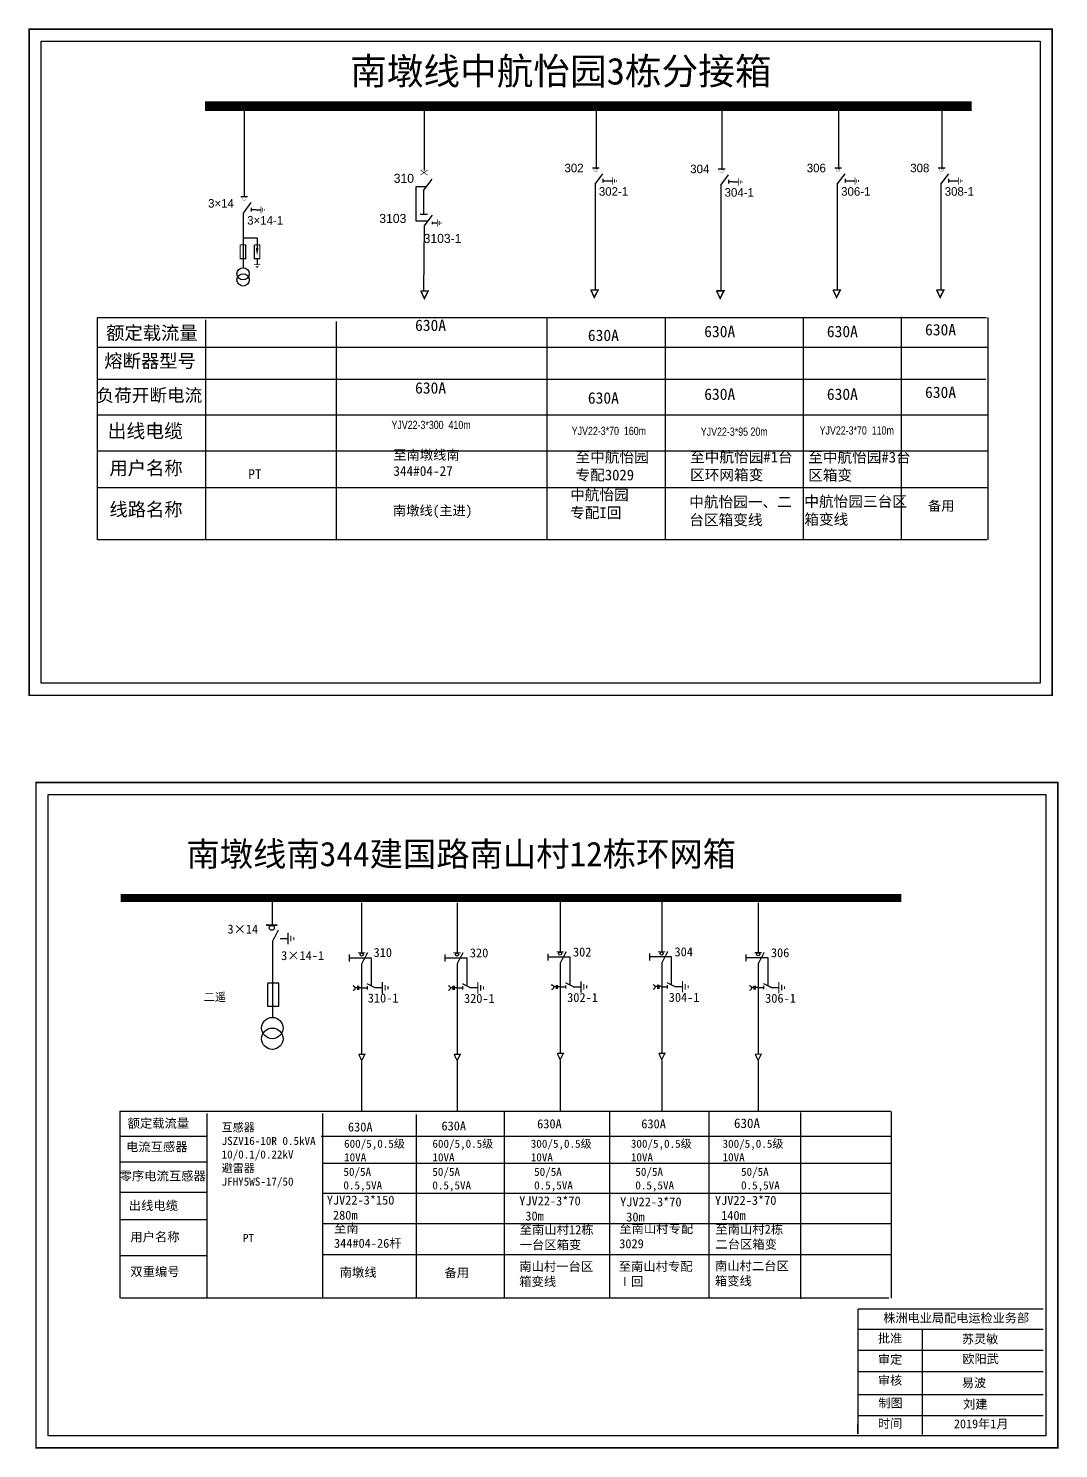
# Model space of a CAD drawing. Extents: x -98 to 307, y -196 to -22.
# Drawn here: x -98.2 to 28.3, y -196 to -21.7 of the extents above; entities that cross this region are included whole.
import ezdxf

# ---------------------------------------------------------------- set-up
doc = ezdxf.new("R2010")
doc.units = 0
doc.header["$LTSCALE"] = 0.774411
doc.linetypes.add('ACAD_ISO02W100', pattern=[15, 12, -3])
doc.linetypes.add('CENTER', pattern=[50.8, 31.75, -6.35, 6.35, -6.35])
doc.layers.get('0').update_dxf_attribs({"linetype": 'CONTINUOUS'})
doc.layers.add('2', color=7, linetype='CONTINUOUS')
doc.styles.add('hztxt_txtstyle_0.00_0_0', font='', dxfattribs={"bigfont": 'hztxt.shx'})
doc.styles.add('hztxt_txtstyle_1.54_0_0', font='', dxfattribs={"height": 1.539, "bigfont": 'hztxt.shx'})
doc.styles.add('hztxt_txtstyle_1.59_0_0', font='', dxfattribs={"height": 1.594389, "bigfont": 'hztxt.shx'})
doc.styles.add('hztxt_txtstyle_1.69_0_0', font='', dxfattribs={"height": 1.690022, "bigfont": 'hztxt.shx'})
doc.styles.add('hztxt_txtstyle_2.70_0_0', font='simkai.ttf', dxfattribs={"height": 2.7})
doc.styles.add('hztxt_txtstyle_9.31_0_0', font='', dxfattribs={"height": 9.312942, "bigfont": 'hztxt.shx'})
doc.styles.add('字体', font='', dxfattribs={"height": 2.5})
doc.styles.get('hztxt_txtstyle_0.00_0_0').set_extended_font_data('hztxt')
doc.styles.get('hztxt_txtstyle_1.54_0_0').set_extended_font_data('hztxt')
doc.styles.get('hztxt_txtstyle_1.59_0_0').set_extended_font_data('hztxt')
doc.styles.get('hztxt_txtstyle_1.69_0_0').set_extended_font_data('hztxt')
doc.styles.get('hztxt_txtstyle_9.31_0_0').set_extended_font_data('hztxt')
doc.styles.get('字体').set_extended_font_data('楷体_GB2312')

# ---------------------------------------------------------------- blocks, each defined once
blk = doc.blocks.new('JD')
for points in [[(-2, 0.2), (-2, -0.2), (2, 0.2), (2, -0.2)], [(1, -1.2), (1, -0.8), (-1, -1.2), (-1, -0.8)], [(-0.5, -1.8), (-0.5, -2.2), (0.5, -1.8), (0.5, -2.2)]]:
    blk.add_trace(points)

msp = doc.modelspace()

# ---------------------------------------------------------------- linework, layer by layer
for p, q in [((-71.67, -31.55), (-71.67, -42.31)), ((-49.57, -31.48), (-49.57, -39.12)), ((-28.46, -31.66), (-28.46, -38.93)), ((-13.02, -31.77), (-13.02, -39.04)), ((1.28, -31.66), (1.28, -38.93)), ((14, -31.66), (14, -38.93)), ((-50.6, -41.08), (-49.31, -41.08)), ((-50.59, -41.09), (-50.59, -45.3)), ((-49.65, -41.54), (-49.68, -44.45)), ((-50.59, -45.3), (-49.13, -45.29)), ((-50.08, -44.48), (-49.19, -44.48)), ((-48.6, -45.53), (-47.98, -45.53))]:
    msp.add_line(p, q)
at = {"color": 0}
for p, q in [((-28.92, -38.76), (-28.08, -38.76)), ((-13.48, -38.88), (-12.64, -38.88)), ((0.83, -38.76), (1.66, -38.76)), ((13.54, -38.76), (14.38, -38.76)), ((-28.59, -40.79), (-28.59, -53.79)), ((-27.65, -40.14), (-27.65, -40.58)), ((-27.64, -40.36), (-27.08, -40.36)), ((-27.02, -40.38), (-26.44, -40.38)), ((-13.15, -40.9), (-13.15, -53.9)), ((-12.2, -40.26), (-12.2, -40.69)), ((-12.19, -40.47), (-11.64, -40.47)), ((-11.58, -40.49), (-11, -40.49)), ((1.15, -40.79), (1.15, -53.79)), ((2.1, -40.14), (2.1, -40.58)), ((2.11, -40.36), (2.67, -40.36)), ((2.72, -40.38), (3.31, -40.38)), ((13.87, -40.79), (13.87, -53.79)), ((14.82, -40.14), (14.82, -40.58)), ((14.83, -40.36), (15.38, -40.36)), ((15.44, -40.38), (16.02, -40.38)), ((-72.11, -42.31), (-71.27, -42.31)), ((-71.83, -44.33), (-71.83, -51.07)), ((-70.83, -43.69), (-70.83, -44.12)), ((-70.82, -43.91), (-70.27, -43.91)), ((-70.21, -43.92), (-69.63, -43.92)), ((-49.6, -45.95), (-49.68, -53.9)), ((-71.84, -47.35), (-70.1, -47.35)), ((-70.1, -47.35), (-70.1, -48.63)), ((-70.1, -49.96), (-70.1, -50.62)), ((-68.25, -128.43), (-68.25, -131.72)), ((-57.27, -129.04), (-57.27, -135.15)), ((-45.55, -129.04), (-45.55, -135.15)), ((-32.88, -128.92), (-32.88, -135.04)), ((-20.41, -128.91), (-20.41, -135.02)), ((-8.57, -129.01), (-8.57, -135.12)), ((-68.23, -133.76), (-68.23, -143.08)), ((-67.25, -133.39), (-66.31, -133.39)), ((-57.27, -136.51), (-57.27, -147.61)), ((-45.55, -136.51), (-45.55, -147.61)), ((-32.88, -136.4), (-32.88, -147.5)), ((-20.41, -136.38), (-20.41, -147.48)), ((-8.57, -136.49), (-8.57, -147.59)), ((-57.27, -139.46), (-56.57, -139.46)), ((-55.67, -139.44), (-54.73, -139.44)), ((-45.55, -139.46), (-44.86, -139.46)), ((-43.95, -139.44), (-43.01, -139.44)), ((-32.88, -139.35), (-32.19, -139.35)), ((-31.29, -139.33), (-30.35, -139.33)), ((-20.41, -139.33), (-19.72, -139.33)), ((-18.82, -139.31), (-17.88, -139.31)), ((-8.57, -139.43), (-7.88, -139.43)), ((-6.98, -139.41), (-6.04, -139.41)), ((-76.19, -157.71), (-86.9, -157.71)), ((-76.23, -160.86), (-86.94, -160.86)), ((-76.23, -164.58), (-86.94, -164.58)), ((-76.27, -167.97), (-86.98, -167.97)), ((-76.23, -172.38), (-86.94, -172.38))]:
    msp.add_line(p, q, dxfattribs=at)
at = {"linetype": 'Continuous'}
for p, q in [((-89.72, -57.14), (19.48, -57.14)), ((-89.72, -84.44), (-89.72, -57.14)), ((-76.43, -57.43), (-76.43, -84.34)), ((-34.5, -57.19), (-34.5, -84.43)), ((-19.99, -57.21), (-19.99, -84.45)), ((-3.03, -57.2), (-3.03, -84.45)), ((8.98, -57.06), (8.98, -84.36)), ((19.63, -57.14), (19.63, -84.44)), ((-60.39, -57.66), (-60.39, -84.46)), ((-89.72, -60.79), (19.63, -60.79)), ((-89.72, -64.71), (19.4, -64.71)), ((-89.72, -69.09), (19.63, -69.09)), ((-89.72, -73.53), (19.62, -73.53)), ((-89.72, -78.04), (19.63, -78.04)), ((19.51, -84.44), (-89.72, -84.44))]:
    msp.add_line(p, q, dxfattribs=at)
at = {"color": 0, "linetype": 'CENTER'}
for p, q in [((-57.26, -148.51), (-57.26, -154.65)), ((-45.54, -148.51), (-45.54, -154.65)), ((-32.88, -148.4), (-32.88, -154.53)), ((-20.41, -148.38), (-20.41, -154.52)), ((-8.57, -148.49), (-8.57, -154.62))]:
    msp.add_line(p, q, dxfattribs=at)
at = {"color": 0, "linetype": 'Continuous'}
for p, q in [((-86.96, -154.63), (7.7, -154.63)), ((-86.92, -177.57), (-86.92, -154.63)), ((-76.29, -154.88), (-76.29, -177.57)), ((-62.08, -154.88), (-62.08, -177.57)), ((-50.56, -155.03), (-50.56, -177.56)), ((-39.74, -154.67), (-39.74, -177.57)), ((-26.84, -154.67), (-26.84, -177.57)), ((-14.64, -154.69), (-14.64, -177.58)), ((-3.37, -154.77), (-3.37, -177.66)), ((7.76, -154.65), (7.76, -177.59)), ((-62.25, -157.7), (7.74, -157.7)), ((-62.08, -160.99), (7.76, -160.99)), ((-62.08, -164.67), (7.64, -164.67)), ((-62.08, -168.4), (7.83, -168.4)), ((-62.08, -172.2), (7.74, -172.2)), ((7.49, -177.57), (-86.84, -177.57)), ((3.7, -181.38), (26.45, -181.38)), ((11.59, -181.38), (11.59, -194.32)), ((3.7, -183.98), (26.45, -183.98)), ((3.7, -186.57), (26.45, -186.57)), ((3.7, -189.4), (26.45, -189.4)), ((3.7, -191.99), (26.45, -191.99))]:
    msp.add_line(p, q, dxfattribs=at)
at = {"color": 7, "linetype": 'Continuous', "const_width": 0.183}
msp.add_lwpolyline([(-98.09, -21.74), (27.54, -21.74), (27.54, -103.54), (-98.09, -103.54)], close=True, dxfattribs=at)
at = {"color": 7, "linetype": 'Continuous'}
msp.add_lwpolyline([(-96.62, -23.22), (26.06, -23.22), (26.06, -102.07), (-96.62, -102.07)], close=True, dxfattribs=at)
for points, const_width in [([(-76.49, -31.21), (17.64, -31.21)], 1.19), ([(-50.05, -39.03), (-49.16, -39.66)], 0.0754), ([(-50.03, -39.66), (-49.14, -39.02)], 0.0754), ([(-50.08, -44.48), (-49.19, -44.48)], 0.0754), ([(-50, -53.9), (-49.1, -53.9), (-49.56, -54.82), (-49.99, -53.89)], 0.178), ([(-29.13, -53.77), (-28.22, -53.77), (-28.69, -54.68), (-29.12, -53.75)], 0.178), ([(-13.69, -53.88), (-12.78, -53.88), (-13.24, -54.8), (-13.68, -53.86)], 0.178), ([(0.62, -53.77), (1.53, -53.77), (1.06, -54.68), (0.63, -53.75)], 0.178), ([(13.33, -53.77), (14.24, -53.77), (13.78, -54.68), (13.35, -53.75)], 0.178)]:
    msp.add_lwpolyline(points, dxfattribs=dict(const_width=const_width))
at = {"color": 0}
for points, const_width in [([(-28.92, -38.76), (-28.08, -38.76)], 0.0712), ([(-13.48, -38.88), (-12.64, -38.88)], 0.0712), ([(0.83, -38.76), (1.66, -38.76)], 0.0712), ([(13.54, -38.76), (14.38, -38.76)], 0.0712), ([(-72.11, -42.31), (-71.27, -42.31)], 0.0712), ([(-72.18, -48.22), (-72.18, -49.92), (-71.5, -49.92), (-71.5, -48.22), (-72.16, -48.22)], 0.143), ([(-70.44, -48.22), (-70.44, -49.92), (-69.76, -49.92), (-69.76, -48.22), (-70.42, -48.22)], 0.143), ([(-86.84, -128.43), (9, -128.43)], 0.998), ([(-69, -131.77), (-67.6, -131.77)], 0.238), ([(-68.23, -133.8), (-67.49, -132.38)], 0.15), ([(-57.71, -135.17), (-56.82, -135.17)], 0.15), ([(-57.27, -136.55), (-56.52, -135.13)], 0.15), ([(-45.99, -135.17), (-45.11, -135.17)], 0.15), ([(-45.55, -136.55), (-44.8, -135.13)], 0.15), ([(-33.32, -135.05), (-32.44, -135.05)], 0.15), ([(-32.88, -136.44), (-32.13, -135.02)], 0.15), ([(-20.85, -135.04), (-19.97, -135.04)], 0.15), ([(-20.41, -136.42), (-19.66, -135)], 0.15), ([(-9.01, -135.14), (-8.13, -135.14)], 0.15), ([(-8.57, -136.52), (-7.82, -135.1)], 0.15), ([(-56.61, -138.96), (-55.61, -139.46)], 0.15), ([(-56.57, -139.23), (-56.57, -139.69)], 0.15), ([(-44.89, -138.96), (-43.9, -139.46)], 0.15), ([(-44.86, -139.23), (-44.86, -139.69)], 0.15), ([(-32.23, -138.85), (-31.23, -139.35)], 0.15), ([(-32.19, -139.12), (-32.19, -139.58)], 0.15), ([(-19.76, -138.83), (-18.76, -139.33)], 0.15), ([(-19.72, -139.1), (-19.72, -139.56)], 0.15), ([(-7.92, -138.94), (-6.92, -139.43)], 0.15), ([(-7.88, -139.2), (-7.88, -139.66)], 0.15), ([(-57.63, -147.63), (-56.87, -147.63), (-57.26, -148.41), (-57.62, -147.62)], 0.15), ([(-45.92, -147.63), (-45.15, -147.63), (-45.54, -148.41), (-45.91, -147.62)], 0.15), ([(-33.25, -147.52), (-32.49, -147.52), (-32.88, -148.29), (-33.24, -147.51)], 0.15), ([(-20.78, -147.51), (-20.02, -147.51), (-20.41, -148.28), (-20.77, -147.49)], 0.15), ([(-8.94, -147.61), (-8.18, -147.61), (-8.57, -148.38), (-8.93, -147.6)], 0.15)]:
    msp.add_lwpolyline(points, dxfattribs=dict(at, const_width=const_width))
at = {"color": 0, "const_width": 0.0356}
for points in [[(-28.74, -39, 1), (-28.27, -39, 1)], [(-13.3, -39.11, 1), (-12.83, -39.11, 1)], [(1.01, -39, 1), (1.47, -39, 1)], [(13.73, -39, 1), (14.19, -39, 1)], [(-71.93, -42.54, 1), (-71.46, -42.54, 1)]]:
    msp.add_lwpolyline(points, format="xyb", close=True, dxfattribs=at)
msp.add_lwpolyline([(-48.6, -45.39), (-48.6, -45.69)])
at = {"color": 0}
for points, format in [([(-70.1, -48.6, 0.334, 0, 0), (-70.1, -49.56, 0, 0, 0)], "xyseb"), ([(-58.35, -139.19, -0.877934), (-58.34, -139.8)], "xyb"), ([(-46.64, -139.19, -0.877934), (-46.62, -139.8)], "xyb"), ([(-33.97, -139.08, -0.877934), (-33.96, -139.69)], "xyb"), ([(-21.5, -139.07, -0.877934), (-21.49, -139.67)], "xyb"), ([(-9.66, -139.17, -0.877934), (-9.65, -139.78)], "xyb")]:
    msp.add_lwpolyline(points, format=format, dxfattribs=at)
at = {"color": 0, "linetype": 'Continuous', "const_width": 0.182}
msp.add_lwpolyline([(-97.25, -114.25), (28.24, -114.25), (28.24, -195.96), (-97.25, -195.96)], close=True, dxfattribs=at)
at = {"color": 0, "linetype": 'Continuous'}
msp.add_lwpolyline([(-95.77, -115.73), (26.76, -115.73), (26.76, -194.48), (-95.77, -194.48)], close=True, dxfattribs=at)
at = {"color": 0}
for points in [[(-58.78, -135.39), (-58.78, -136.23)], [(-47.06, -135.39), (-47.06, -136.23)], [(-34.39, -135.28), (-34.39, -136.12)], [(-21.92, -135.27), (-21.92, -136.1)], [(-10.08, -135.37), (-10.08, -136.2)], [(-68.83, -138.92), (-68.83, -141.72), (-67.44, -141.72), (-67.44, -138.89), (-68.83, -138.89)], [(-57.77, -139.45), (-58.09, -139.45)], [(-57.77, -139.24), (-57.77, -139.7)], [(-57.63, -139.24), (-57.63, -139.7)], [(-57.27, -139.45), (-57.63, -139.45)], [(-46.05, -139.45), (-46.37, -139.45)], [(-46.05, -139.24), (-46.05, -139.7)], [(-45.91, -139.24), (-45.91, -139.7)], [(-45.55, -139.45), (-45.91, -139.45)], [(-33.39, -139.34), (-33.7, -139.34)], [(-33.39, -139.13), (-33.39, -139.58)], [(-33.25, -139.13), (-33.25, -139.58)], [(-32.88, -139.34), (-33.25, -139.34)], [(-20.92, -139.32), (-21.23, -139.32)], [(-20.92, -139.11), (-20.92, -139.57)], [(-20.78, -139.11), (-20.78, -139.57)], [(-20.41, -139.32), (-20.78, -139.32)], [(-9.08, -139.43), (-9.39, -139.43)], [(-9.08, -139.22), (-9.08, -139.67)], [(-8.94, -139.22), (-8.94, -139.67)], [(-8.57, -139.43), (-8.94, -139.43)]]:
    msp.add_lwpolyline(points, dxfattribs=at)
at = {"color": 0, "linetype": 'ACAD_ISO02W100'}
for points in [[(-56.04, -139.22), (-56.04, -135.81), (-58.78, -135.81)], [(-44.32, -139.22), (-44.32, -135.81), (-47.06, -135.81)], [(-31.65, -139.11), (-31.65, -135.7), (-34.39, -135.7)], [(-19.19, -139.1), (-19.19, -135.68), (-21.92, -135.68)], [(-7.35, -139.2), (-7.35, -135.79), (-10.08, -135.79)]]:
    msp.add_lwpolyline(points, dxfattribs=at)
at = {"color": 0, "linetype": 'Continuous', "const_width": 0.182}
for points in [[(3.7, -178.9), (3.68, -194.27)], [(3.7, -178.9), (26.45, -178.9)]]:
    msp.add_lwpolyline(points, dxfattribs=at)
at = {"color": 0}
for centre, radius in [((-71.82, -51.79), 0.75), ((-71.82, -52.54), 0.75), ((-68.3, -132.1), 0.305), ((-57.27, -135.38), 0.192), ((-45.55, -135.38), 0.192), ((-32.88, -135.27), 0.192), ((-20.41, -135.25), 0.192), ((-8.57, -135.35), 0.192)]:
    msp.add_circle(centre, radius, dxfattribs=at)
at = {"layer": '2', "color": 0}
for p, q in [((-28.59, -40.79), (-27.63, -39.5)), ((-13.15, -40.9), (-12.19, -39.62)), ((1.15, -40.79), (2.12, -39.5)), ((13.87, -40.79), (14.83, -39.5)), ((-71.78, -44.34), (-70.82, -43.05))]:
    msp.add_line(p, q, dxfattribs=at)
at = {"layer": '2'}
for p, q in [((-49.65, -41.54), (-48.62, -40.17)), ((-49.6, -45.95), (-48.58, -44.58))]:
    msp.add_line(p, q, dxfattribs=at)
at = {"layer": '2', "color": 0}
for centre in [(-68.23, -144.41), (-68.23, -145.72)]:
    msp.add_circle(centre, 1.31, dxfattribs=at)

# ---------------------------------------------------------------- block references
at = {"color": 0, "rotation": 90}
for p, xscale, yscale, zscale in [((-26.43, -40.39), 0.2176221691398408, 0.2176221691398408, 0.2176221691783463), ((-10.99, -40.51), 0.2176221691398408, 0.2176221691398408, 0.2176221691783463), ((3.32, -40.39), 0.2176221691398408, 0.2176221691398408, 0.2176221691783463), ((16.03, -40.39), 0.2176221691398408, 0.2176221691398408, 0.2176221691783463), ((-69.62, -43.94), 0.2176221691398408, 0.2176221691398408, 0.2176221691783463), ((-66.3, -133.41), 0.3494655254594932, 0.3494655254594932, 0.3494655254595134), ((-54.72, -139.47), 0.3494655254594932, 0.3494655254594932, 0.3494655254595134), ((-43, -139.47), 0.3494655254594932, 0.3494655254594932, 0.3494655254595134), ((-30.33, -139.35), 0.3494655254594932, 0.3494655254594932, 0.3494655254595134), ((-17.87, -139.34), 0.3494655254594932, 0.3494655254594932, 0.3494655254595134), ((-6.03, -139.44), 0.3494655254594932, 0.3494655254594932, 0.3494655254595134)]:
    msp.add_blockref('JD', p, dxfattribs=dict(at, xscale=xscale, yscale=yscale, zscale=zscale))
at = {"xscale": 0.2306753163757094, "yscale": 0.2306753163757094, "zscale": 0.2306753164166428, "rotation": 90}
msp.add_blockref('JD', (-47.97, -45.55), dxfattribs=at)
at = {"color": 0, "xscale": 0.2004414716038134, "yscale": 0.2004414715760503, "zscale": 0.2004414716116348}
msp.add_blockref('JD', (-70.09, -50.65), dxfattribs=at)

# ---------------------------------------------------------------- texts
at = {"color": 0}
for s, height, style, p in [('302', 1.052, 'hztxt_txtstyle_1.59_0_0', (-32.35, -39.32)), ('306', 1.052, 'hztxt_txtstyle_1.59_0_0', (-2.6, -39.32)), ('308', 1.052, 'hztxt_txtstyle_1.59_0_0', (10.11, -39.32)), ('310', 1.115, 'hztxt_txtstyle_1.69_0_0', (-53.32, -40.62)), ('304', 1.052, 'hztxt_txtstyle_1.59_0_0', (-16.91, -39.44)), ('302-1', 1.052, 'hztxt_txtstyle_1.59_0_0', (-28.13, -42.2)), ('304-1', 1.052, 'hztxt_txtstyle_1.59_0_0', (-12.69, -42.32)), ('306-1', 1.052, 'hztxt_txtstyle_1.59_0_0', (1.62, -42.2)), ('308-1', 1.052, 'hztxt_txtstyle_1.59_0_0', (14.34, -42.2)), ('3×14', 1.052, 'hztxt_txtstyle_1.59_0_0', (-76.12, -43.66)), ('3×14-1', 1.052, 'hztxt_txtstyle_1.59_0_0', (-71.32, -45.75)), ('3103', 1.115, 'hztxt_txtstyle_1.69_0_0', (-55.09, -45.55)), ('3103-1', 1.115, 'hztxt_txtstyle_1.69_0_0', (-49.65, -48))]:
    msp.add_text(s, height=height, dxfattribs=dict(at, style=style)).set_placement(p)
at = {"style": 'hztxt_txtstyle_1.54_0_0', "width": 0.8}
for s, p in [('YJV22-3*300  410m', (-53.6, -70.85)), ('YJV22-3*70  160m', (-31.46, -71.59)), ('YJV22-3*95 20m', (-15.61, -71.68)), ('YJV22-3*70  110m', (-1.02, -71.53))]:
    msp.add_text(s, height=1.0157, dxfattribs=at).set_placement(p)
at = {"color": 0, "linetype": 'Continuous', "style": 'hztxt_txtstyle_2.70_0_0'}
for s, p in [('3×14', (-73.74, -132.81)), ('3×14-1', (-67.15, -136.06)), ('310', (-55.8, -135.68)), ('320', (-43.97, -135.73)), ('302', (-31.31, -135.62)), ('304', (-18.84, -135.6)), ('306', (-7, -135.71)), ('310-1', (-56.51, -141.27)), ('320-1', (-44.69, -141.32)), ('302-1', (-32.02, -141.21)), ('304-1', (-19.55, -141.19)), ('306-1', (-7.71, -141.3))]:
    msp.add_text(s, height=1.109, dxfattribs=at).set_placement(p)
at = {"linetype": 'Continuous', "attachment_point": 1}
for s, insert, char_height, width, style in [('{\\fSimSun|b0|i0|c134|p2;南墩线中航怡园3栋分接箱}', (-58.68, -25.25), 3.3, 64.7898, 'hztxt_txtstyle_0.00_0_0'), ('{\\fSimSun|b0|i0|c134|p2;630A}', (-50.7, -57.41), 1.3989, 11.2485, 'hztxt_txtstyle_0.00_0_0'), ('{\\fSimSun|b0|i0|c134|p2;额定载流量}', (-88.65, -58.22), 1.65, 12.7046, 'hztxt_txtstyle_0.00_0_0'), ('{\\fSimSun|b0|i0|c134|p2;630A}', (-29.48, -58.64), 1.3989, 11.2485, 'hztxt_txtstyle_0.00_0_0'), ('{\\fSimSun|b0|i0|c134|p2;630A}', (-15.19, -58.17), 1.3989, 11.2485, 'hztxt_txtstyle_0.00_0_0'), ('{\\fSimSun|b0|i0|c134|p2;630A}', (-0.13, -58.17), 1.3989, 11.2485, 'hztxt_txtstyle_0.00_0_0'), ('{\\fSimSun|b0|i0|c134|p2;630A}', (11.93, -57.95), 1.3989, 11.2485, 'hztxt_txtstyle_0.00_0_0'), ('{\\fSimSun|b0|i0|c134|p2;熔断器型号}', (-88.87, -61.66), 1.65, 13.1771, 'hztxt_txtstyle_0.00_0_0'), ('{\\fSimSun|b0|i0|c134|p2;\\H0.96x;负荷开断电流}', (-89.81, -65.91), 1.65, 15.0875, 'hztxt_txtstyle_0.00_0_0'), ('{\\fSimSun|b0|i0|c134|p2;630A}', (-50.7, -65.1), 1.3989, 11.2485, 'hztxt_txtstyle_0.00_0_0'), ('{\\fSimSun|b0|i0|c134|p2;630A}', (-15.19, -65.87), 1.3989, 11.2485, 'hztxt_txtstyle_0.00_0_0'), ('{\\fSimSun|b0|i0|c134|p2;630A}', (-0.13, -65.87), 1.3989, 11.2485, 'hztxt_txtstyle_0.00_0_0'), ('{\\fSimSun|b0|i0|c134|p2;630A}', (11.93, -65.64), 1.3989, 11.2485, 'hztxt_txtstyle_0.00_0_0'), ('{\\fSimSun|b0|i0|c134|p2;630A}', (-29.48, -66.33), 1.3989, 11.2485, 'hztxt_txtstyle_0.00_0_0'), ('{\\fSimSun|b0|i0|c134|p2;出线电缆}', (-88.46, -70.24), 1.6955, 11.5586, 'hztxt_txtstyle_0.00_0_0'), ('{\\fSimSun|b0|i0|c134|p2;至南墩线南344#04-27}', (-53.37, -73.42), 1.1927, 13.1479, 'hztxt_txtstyle_9.31_0_0'), ('{\\fSimSun|b0|i0|c134|p2;用户名称}', (-88.24, -74.82), 1.65, 11.2485, 'hztxt_txtstyle_0.00_0_0'), ('{\\fSimSun|b0|i0|c134|p2;PT}', (-71.18, -75.78), 1.1927, 9.2789, 'hztxt_txtstyle_0.00_0_0'), ('{\\fSimSun|b0|i0|c134|p2;线路名称}', (-88.24, -79.89), 1.65, 11.2485, 'hztxt_txtstyle_0.00_0_0'), ('{\\fSimSun|b0|i0|c134|p2;南墩线(主进)}', (-53.42, -80.26), 1.1927, 13.1479, 'hztxt_txtstyle_9.31_0_0'), ('{\\fSimSun|b0|i0|c134|p2;备用}', (12.28, -79.68), 1.1927, 9.2789, 'hztxt_txtstyle_0.00_0_0')]:
    msp.add_mtext(s, dxfattribs=dict(at, insert=insert, char_height=char_height, width=width, style=style))
at = {"char_height": 1.32, "attachment_point": 1, "style": 'hztxt_txtstyle_0.00_0_0'}
for s, insert, width in [('{\\fSimSun|b0|i0|c134|p2;至中航怡园专配3029}', (-31, -73.63), 10.3568), ('{\\fSimSun|b0|i0|c134|p2;至中航怡园#1台区环网箱变}', (-16.93, -73.62), 12.6466), ('{\\fSimSun|b0|i0|c134|p2;至中航怡园#3台区箱变}', (-2.43, -73.65), 12.6466), ('{\\fSimSun|b0|i0|c134|p2;中航怡园专配I回}', (-31.66, -78.27), 8.2595), ('{\\fSimSun|b0|i0|c134|p2;中航怡园一、二台区箱变线}', (-17.03, -79.14), 12.6466), ('{\\fSimSun|b0|i0|c134|p2;中航怡园三台区箱变线}', (-2.9, -79.08), 12.6466)]:
    msp.add_mtext(s, dxfattribs=dict(at, insert=insert, width=width))
at = {"color": 0, "linetype": 'Continuous', "attachment_point": 1}
for s, insert, char_height, width, style in [('{\\fSimSun|b0|i0|c134|p2;南墩线南344建国路南山村12栋环网箱}', (-78.78, -121.53), 3, 85.7498, '字体'), ('{\\fSimSun|b0|i0|c134|p2;二遥}', (-76.65, -140.1), 1.0024, 7.7986, 'hztxt_txtstyle_0.00_0_0'), ('{\\fSimSun|b0|i0|c134|p2;额定载流量}', (-86.01, -155.54), 1.1094, 17.8852, 'hztxt_txtstyle_2.70_0_0'), ('\\A1;{\\fSimSun|b0|i0|c134|p2;互感器\\PJSZV16-10R 0.5kVA\\P10/0.1/0.22kV\\P避雷器\\PJFHY5WS-17/50}', (-74.46, -156.1), 0.9985, 18.4113, 'hztxt_txtstyle_2.70_0_0'), ('{\\fSimSun|b0|i0|c134|p2;630A}', (-58.94, -156), 1.1094, 17.8852, 'hztxt_txtstyle_2.70_0_0'), ('{\\fSimSun|b0|i0|c134|p2;630A}', (-47.46, -155.87), 1.1094, 17.8852, 'hztxt_txtstyle_2.70_0_0'), ('{\\fSimSun|b0|i0|c134|p2;630A}', (-35.71, -155.61), 1.1094, 17.8852, 'hztxt_txtstyle_2.70_0_0'), ('{\\fSimSun|b0|i0|c134|p2;630A}', (-22.92, -155.61), 1.1094, 17.8852, 'hztxt_txtstyle_2.70_0_0'), ('{\\fSimSun|b0|i0|c134|p2;630A}', (-11.54, -155.51), 1.1757, 9.454, 'hztxt_txtstyle_0.00_0_0'), ('{\\fSimSun|b0|i0|c134|p2;电流互感器}', (-86.2, -158.43), 1.1094, 17.8852, 'hztxt_txtstyle_2.70_0_0'), ('\\A1;{\\fSimSun|b0|i0|c134|p2;600/5,0.5级\\P10VA}', (-59.42, -158.11), 0.9985, 18.4113, 'hztxt_txtstyle_2.70_0_0'), ('\\A1;{\\fSimSun|b0|i0|c134|p2;600/5,0.5级\\P10VA}', (-48.57, -158.11), 0.9985, 18.4113, 'hztxt_txtstyle_2.70_0_0'), ('\\A1;{\\fSimSun|b0|i0|c134|p2;300/5,0.5级\\P10VA}', (-36.49, -158.11), 0.9985, 18.4113, 'hztxt_txtstyle_2.70_0_0'), ('\\A1;{\\fSimSun|b0|i0|c134|p2;300/5,0.5级\\P10VA}', (-24.2, -158.11), 0.9985, 18.4113, 'hztxt_txtstyle_2.70_0_0'), ('\\A1;{\\fSimSun|b0|i0|c134|p2;300/5,0.5级\\P10VA}', (-12.94, -158.11), 0.9985, 18.4113, 'hztxt_txtstyle_2.70_0_0'), ('{\\fSimSun|b0|i0|c134|p2;零序电流互感器}', (-86.99, -162.01), 1.1094, 17.8852, 'hztxt_txtstyle_2.70_0_0'), ('{\\fSimSun|b0|i0|c134|p2;50/5A\\P0.5,5VA}', (-59.5, -161.56), 0.9985, 17.8852, 'hztxt_txtstyle_2.70_0_0'), ('{\\fSimSun|b0|i0|c134|p2;50/5A\\P0.5,5VA}', (-48.58, -161.56), 0.9985, 17.8852, 'hztxt_txtstyle_2.70_0_0'), ('{\\fSimSun|b0|i0|c134|p2;50/5A\\P0.5,5VA}', (-36.08, -161.56), 0.9985, 17.8852, 'hztxt_txtstyle_2.70_0_0'), ('{\\fSimSun|b0|i0|c134|p2;50/5A\\P0.5,5VA}', (-23.65, -161.56), 0.9985, 17.8852, 'hztxt_txtstyle_2.70_0_0'), ('{\\fSimSun|b0|i0|c134|p2;50/5A\\P0.5,5VA}', (-10.67, -161.56), 0.9985, 17.8852, 'hztxt_txtstyle_2.70_0_0'), ('{\\fSimSun|b0|i0|c134|p2;出线电缆}', (-85.86, -165.65), 1.1094, 17.8852, 'hztxt_txtstyle_2.70_0_0'), ('{\\fSimSun|b0|i0|c134|p2;YJV22-3*150\\P 280m}', (-61.54, -164.98), 1.1094, 17.8852, 'hztxt_txtstyle_2.70_0_0'), ('{\\fSimSun|b0|i0|c134|p2;YJV22-3*70\\P 30m}', (-37.91, -165.08), 1.1094, 17.8852, 'hztxt_txtstyle_2.70_0_0'), ('{\\fSimSun|b0|i0|c134|p2;YJV22-3*70\\P 30m}', (-25.52, -165.2), 1.1094, 17.8852, 'hztxt_txtstyle_2.70_0_0'), ('{\\fSimSun|b0|i0|c134|p2;YJV22-3*70\\P 140m}', (-13.87, -165.01), 1.1094, 17.8852, 'hztxt_txtstyle_2.70_0_0'), ('{\\fSimSun|b0|i0|c134|p2;至南344#04-26杆}', (-60.66, -168.43), 1.1094, 9.6036, 'hztxt_txtstyle_2.70_0_0'), ('{\\fSimSun|b0|i0|c134|p2;至南山村12栋一台区箱变}', (-37.85, -168.61), 1.1094, 9.6036, 'hztxt_txtstyle_2.70_0_0'), ('{\\fSimSun|b0|i0|c134|p2;至南山村专配3029}', (-25.63, -168.48), 1.1094, 9.6036, 'hztxt_txtstyle_2.70_0_0'), ('{\\fSimSun|b0|i0|c134|p2;至南山村2栋二台区箱变}', (-13.82, -168.55), 1.1094, 9.6036, 'hztxt_txtstyle_2.70_0_0'), ('{\\fSimSun|b0|i0|c134|p2;用户名称}', (-85.67, -169.49), 1.1094, 17.8852, 'hztxt_txtstyle_2.70_0_0'), ('{\\fSimSun|b0|i0|c134|p2;PT}', (-71.84, -169.69), 1.0024, 7.7986, 'hztxt_txtstyle_0.00_0_0'), ('{\\fSimSun|b0|i0|c134|p2;双重编号}', (-85.67, -173.75), 1.1094, 17.8852, 'hztxt_txtstyle_2.70_0_0'), ('{\\fSimSun|b0|i0|c134|p2;南墩线}', (-59.96, -173.84), 1.1094, 17.8852, 'hztxt_txtstyle_2.70_0_0'), ('{\\fSimSun|b0|i0|c134|p2;备用}', (-47.09, -173.89), 1.1094, 17.8852, 'hztxt_txtstyle_2.70_0_0'), ('{\\fSimSun|b0|i0|c134|p2;南山村一台区箱变线}', (-37.91, -173.12), 1.1094, 9.6036, 'hztxt_txtstyle_2.70_0_0'), ('{\\fSimSun|b0|i0|c134|p2;至南山村专配Ⅰ回}', (-25.69, -173.12), 1.1094, 9.6036, 'hztxt_txtstyle_2.70_0_0'), ('{\\fSimSun|b0|i0|c134|p2;南山村二台区箱变线}', (-13.88, -173.06), 1.1094, 9.6036, 'hztxt_txtstyle_2.70_0_0'), ('株洲电业局配电运检业务部', (6.8, -179.45), 1.0944, 29.9201, '字体'), ('{\\fKaiTi_GB2312|b0|i0|c134|p49;批准}', (6.14, -181.95), 1.0944, 8.5588, '字体'), ('{\\fSimSun|b0|i0|c134|p2;苏灵敏}', (16.45, -182.04), 1.0944, 8.5588, '字体'), ('\\f\uffbfﾬￌﾣﾤ_GB2312|b0|i0|c134|p49;审定', (6.14, -184.55), 1.0944, 8.5588, '字体'), ('{\\fSimSun|b0|i0|c134|p2;欧阳武}', (16.51, -184.48), 1.0944, 8.5588, '字体'), ('\\f\uffbfﾬￌﾣﾤ_GB2312|b0|i0|c134|p49;审核', (6.14, -187.12), 1.0944, 8.5588, '字体'), ('易波', (16.45, -187.42), 1.094, 8.5588, '字体'), ('\\f\uffbfﾬￌﾣﾤ_GB2312|b0|i0|c134|p49;制图', (6.2, -189.9), 1.0944, 8.5588, '字体'), ('{\\fSimSun|b0|i0|c134|p2;刘建}', (16.61, -190.05), 1.0944, 8.5588, '字体'), ('\\f\uffbfﾬￌﾣﾤ_GB2312|b0|i0|c134|p49;时间', (6.14, -192.41), 1.0944, 8.5588, '字体'), ('2019{\\fSimSun|b0|i0|c134|p2;年}1{\\fSimSun|b0|i0|c134|p2;月}', (15.47, -192.46), 1.0944, 16.0081, '字体')]:
    msp.add_mtext(s, dxfattribs=dict(at, insert=insert, char_height=char_height, width=width, style=style))

doc.saveas('drawing.dxf')
